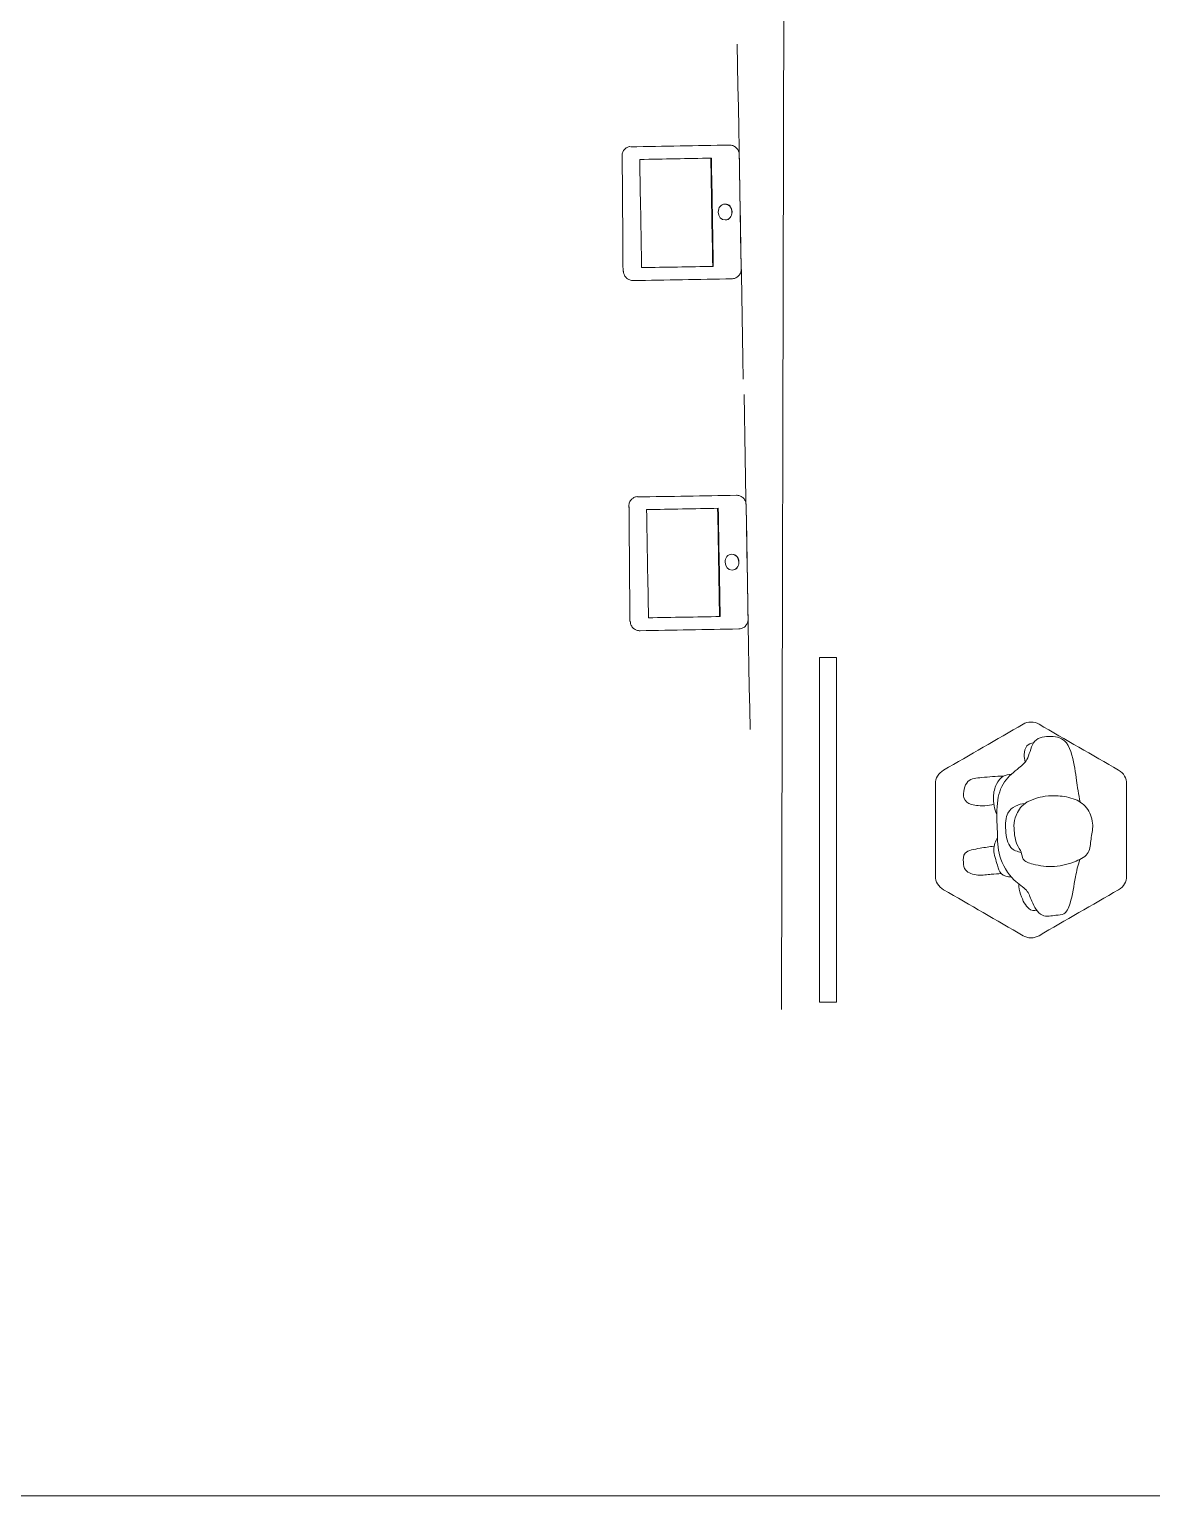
# Model space of a CAD drawing. Header units: centimetres. Extents: x -16.81 to -14.54, y 1.61 to 2.77.
# Drawn here: x -16.5078 to -16.3835, y 2.0135 to 2.176 of the extents above; entities that cross this region are included whole.
import ezdxf

# ---------------------------------------------------------------- set-up
doc = ezdxf.new("R2010")
doc.units = ezdxf.units.CM
doc.header["$MEASUREMENT"] = 0
for name, pattern in [('AI-Linetype-1', [0.352778, 0.176389, -0.176389]), ('AI-Linetype-12', [0.070556, 0.035278, -0.035278]), ('AI-Linetype-14', [0.070556, 0.035278, -0.035278])]:
    doc.linetypes.add(name, pattern=pattern)
doc.layers.get('0').update_dxf_attribs({"lineweight": 0})
for name, color, linetype, lineweight in [('EXP COTA', 7, 'Continuous', 0), ('Planta$Foto', 7, 'Continuous', 0), ('Planta$Gráfica', 7, 'Continuous', 0), ('Planta$iluminación', 7, 'Continuous', 0), ('Predeterminada', 7, 'Continuous', 0)]:
    doc.layers.add(name, color=color, linetype=linetype, lineweight=lineweight)

msp = doc.modelspace()

# ---------------------------------------------------------------- linework, layer by layer
at = {"color": 9, "lineweight": 0, "true_color": 0xbebebe}
for points, knots in [([(-16.39138, 2.09035), (-16.39154, 2.09118), (-16.3917, 2.0921), (-16.39179, 2.09274), (-16.39186, 2.09324), (-16.39189, 2.09356), (-16.39198, 2.09411), (-16.39211, 2.09492), (-16.39236, 2.09623), (-16.39291, 2.09692), (-16.39333, 2.09746), (-16.39394, 2.09761), (-16.3946, 2.09763), (-16.39526, 2.09766), (-16.39597, 2.09755), (-16.39639, 2.09711), (-16.39682, 2.09665), (-16.39693, 2.09583), (-16.39719, 2.09526), (-16.39741, 2.09477), (-16.39775, 2.09448), (-16.39817, 2.09413), (-16.39868, 2.09371), (-16.39931, 2.09322), (-16.39975, 2.0926), (-16.40022, 2.09194), (-16.40046, 2.09113), (-16.40055, 2.09023), (-16.40066, 2.0892), (-16.40058, 2.08805), (-16.40055, 2.08702), (-16.40053, 2.08609), (-16.40054, 2.08527), (-16.40027, 2.08437), (-16.39999, 2.08342), (-16.39938, 2.08238), (-16.39871, 2.08173), (-16.3982, 2.08123), (-16.39765, 2.08095), (-16.39733, 2.08058), (-16.39705, 2.08025), (-16.39695, 2.07985), (-16.39674, 2.07936), (-16.39649, 2.07877), (-16.3961, 2.07807), (-16.39557, 2.07782), (-16.39511, 2.07761), (-16.39455, 2.07775), (-16.39409, 2.07781), (-16.39373, 2.07785), (-16.39343, 2.07783), (-16.39318, 2.07798), (-16.39289, 2.07816), (-16.39266, 2.07858), (-16.39249, 2.07915), (-16.39223, 2.07999), (-16.39207, 2.08115), (-16.3919, 2.08206), (-16.39177, 2.08274), (-16.39164, 2.08328), (-16.39143, 2.08399)], [0, 0, 0, 0, 1, 1, 1, 2, 2, 2, 3, 3, 3, 4, 4, 4, 5, 5, 5, 6, 6, 6, 7, 7, 7, 8, 8, 8, 9, 9, 9, 10, 10, 10, 11, 11, 11, 12, 12, 12, 13, 13, 13, 14, 14, 14, 15, 15, 15, 16, 16, 16, 17, 17, 17, 18, 18, 18, 19, 19, 19, 20, 20, 20, 20]), ([(-16.39654, 2.09692), (-16.39681, 2.09688), (-16.3971, 2.09678), (-16.39729, 2.09657), (-16.39749, 2.09633), (-16.39755, 2.09595), (-16.39757, 2.09562), (-16.39758, 2.09532), (-16.39754, 2.09507), (-16.39746, 2.09481)], [0, 0, 0, 0, 1, 1, 1, 2, 2, 2, 3, 3, 3, 3]), ([(-16.39991, 2.09321), (-16.40069, 2.09326), (-16.40152, 2.09313), (-16.40226, 2.09307), (-16.40288, 2.09302), (-16.40344, 2.09302), (-16.40381, 2.09263), (-16.40421, 2.09222), (-16.4044, 2.09137), (-16.40425, 2.09084), (-16.40413, 2.09043), (-16.40381, 2.09021), (-16.40341, 2.09009), (-16.40295, 2.08995), (-16.40238, 2.08992), (-16.40193, 2.08995), (-16.40156, 2.08997), (-16.40126, 2.09002), (-16.40093, 2.09011)], [0, 0, 0, 0, 1, 1, 1, 2, 2, 2, 3, 3, 3, 4, 4, 4, 5, 5, 5, 6, 6, 6, 6]), ([(-16.399, 2.09343), (-16.39931, 2.09343), (-16.39963, 2.09337), (-16.39991, 2.09321), (-16.40021, 2.09302), (-16.40046, 2.0927), (-16.40064, 2.09234), (-16.40085, 2.09192), (-16.40097, 2.09146), (-16.40099, 2.09092), (-16.40101, 2.0903), (-16.40088, 2.08959), (-16.40061, 2.08899)], [0, 0, 0, 0, 1, 1, 1, 2, 2, 2, 3, 3, 3, 4, 4, 4, 4]), ([(-16.39054, 2.08954), (-16.39088, 2.09004), (-16.39136, 2.09041), (-16.39193, 2.09064), (-16.39253, 2.09089), (-16.39324, 2.091), (-16.39382, 2.09104), (-16.39432, 2.09108), (-16.39473, 2.09107), (-16.39527, 2.09099), (-16.39595, 2.09088), (-16.39686, 2.09064), (-16.39748, 2.09021), (-16.39799, 2.08983), (-16.3983, 2.08932), (-16.39848, 2.08887), (-16.39864, 2.0885), (-16.39871, 2.08818), (-16.39871, 2.08771), (-16.39872, 2.0871), (-16.39861, 2.08624), (-16.39839, 2.08569), (-16.39823, 2.08531), (-16.39801, 2.08508), (-16.39791, 2.0848), (-16.39783, 2.08454), (-16.39783, 2.08424), (-16.39768, 2.08402), (-16.3975, 2.08374), (-16.39708, 2.08359), (-16.39658, 2.08347), (-16.39589, 2.08329), (-16.39506, 2.08317), (-16.39424, 2.08322), (-16.3934, 2.08327), (-16.39256, 2.08351), (-16.39184, 2.08381), (-16.39125, 2.08405), (-16.39074, 2.08433), (-16.39049, 2.08476), (-16.39025, 2.08517), (-16.39025, 2.08573), (-16.39018, 2.08625), (-16.39011, 2.08677), (-16.38998, 2.08726), (-16.38999, 2.08781), (-16.39001, 2.08839), (-16.3902, 2.08903), (-16.39054, 2.08954)], [0, 0, 0, 0, 1, 1, 1, 2, 2, 2, 3, 3, 3, 4, 4, 4, 5, 5, 5, 6, 6, 6, 7, 7, 7, 8, 8, 8, 9, 9, 9, 10, 10, 10, 11, 11, 11, 12, 12, 12, 13, 13, 13, 14, 14, 14, 15, 15, 15, 16, 16, 16, 16]), ([(-16.39748, 2.09021), (-16.39784, 2.09018), (-16.39821, 2.09007), (-16.39854, 2.0899), (-16.39888, 2.08973), (-16.39919, 2.0895), (-16.39938, 2.08914), (-16.39963, 2.08866), (-16.39968, 2.08796), (-16.39963, 2.08724), (-16.39958, 2.0865), (-16.39943, 2.08575), (-16.39906, 2.08533), (-16.39876, 2.08499), (-16.39832, 2.08486), (-16.39791, 2.08478)], [0, 0, 0, 0, 1, 1, 1, 2, 2, 2, 3, 3, 3, 4, 4, 4, 5, 5, 5, 5]), ([(-16.40054, 2.08643), (-16.40077, 2.08602), (-16.40096, 2.08557), (-16.40095, 2.08507), (-16.40095, 2.08451), (-16.40069, 2.08388), (-16.40054, 2.08336), (-16.40042, 2.08297), (-16.40036, 2.08265), (-16.40012, 2.08242), (-16.39986, 2.08219), (-16.3994, 2.08206), (-16.39902, 2.08206)], [0, 0, 0, 0, 1, 1, 1, 2, 2, 2, 3, 3, 3, 4, 4, 4, 4]), ([(-16.40092, 2.08545), (-16.40144, 2.08542), (-16.4019, 2.08533), (-16.40247, 2.08523), (-16.40307, 2.08513), (-16.4038, 2.08502), (-16.40411, 2.08469), (-16.40435, 2.08443), (-16.40434, 2.08404), (-16.40432, 2.08368), (-16.4043, 2.08334), (-16.40427, 2.08303), (-16.40405, 2.08279), (-16.40379, 2.08249), (-16.40324, 2.08231), (-16.40271, 2.08227), (-16.40218, 2.08222), (-16.40167, 2.08231), (-16.40122, 2.08235), (-16.40083, 2.08239), (-16.40048, 2.0824), (-16.40012, 2.08242)], [0, 0, 0, 0, 1, 1, 1, 2, 2, 2, 3, 3, 3, 4, 4, 4, 5, 5, 5, 6, 6, 6, 7, 7, 7, 7]), ([(-16.39818, 2.08128), (-16.39817, 2.08055), (-16.39785, 2.07967), (-16.39757, 2.07919), (-16.3974, 2.07889), (-16.39725, 2.07875), (-16.39706, 2.07855)], [0, 0, 0, 0, 1, 1, 1, 2, 2, 2, 2]), ([(-16.39706, 2.07855), (-16.39705, 2.07855), (-16.39705, 2.07855), (-16.39705, 2.07855), (-16.39684, 2.0783), (-16.39646, 2.07832), (-16.39615, 2.07832)], [0, 0, 0, 0, 1, 1, 1, 2, 2, 2, 2])]:
    msp.add_open_spline(points, degree=3, knots=knots, dxfattribs=at)
at = {"layer": 'EXP COTA', "color": 3, "lineweight": 0, "true_color": 0x00ff00}
msp.add_line((-16.42399, 2.28673), (-16.42445, 2.06737), dxfattribs=at)
at = {"layer": 'EXP COTA', "color": 253, "linetype": 'AI-Linetype-1', "lineweight": 0, "true_color": 0xadadad}
msp.add_line((-16.52387, 2.0135), (-16.35987, 2.0135), dxfattribs=at)
at = {"layer": 'Planta$Foto', "color": 200, "lineweight": 0, "true_color": 0xbf00ff}
msp.add_lwpolyline([(-16.41837, 2.06818), (-16.41837, 2.10638), (-16.42026, 2.10638), (-16.42026, 2.06818)], close=True, dxfattribs=at)
at = {"layer": 'Planta$Gráfica', "color": 1, "lineweight": 0, "true_color": 0xff0000}
for points in [[(-16.39771, 2.09898), (-16.39715, 2.0993), (-16.3965, 2.0993), (-16.39594, 2.09898)], [(-16.40652, 2.09389), (-16.40358, 2.09558), (-16.40064, 2.09728), (-16.39771, 2.09898)], [(-16.39594, 2.09898), (-16.393, 2.09728), (-16.39006, 2.09558), (-16.38712, 2.09389)], [(-16.40741, 2.09235), (-16.40741, 2.093), (-16.40708, 2.09356), (-16.40652, 2.09389)], [(-16.38712, 2.09389), (-16.38656, 2.09356), (-16.38624, 2.093), (-16.38624, 2.09235)], [(-16.40741, 2.08217), (-16.40741, 2.08557), (-16.40741, 2.08896), (-16.40741, 2.09235)], [(-16.38624, 2.09235), (-16.38624, 2.08896), (-16.38624, 2.08557), (-16.38624, 2.08217)], [(-16.40652, 2.08064), (-16.40708, 2.08097), (-16.40741, 2.08153), (-16.40741, 2.08217)], [(-16.38624, 2.08217), (-16.38624, 2.08153), (-16.38656, 2.08097), (-16.38712, 2.08064)], [(-16.39771, 2.07555), (-16.40064, 2.07725), (-16.40358, 2.07895), (-16.40652, 2.08064)], [(-16.38712, 2.08064), (-16.39006, 2.07895), (-16.393, 2.07725), (-16.39594, 2.07555)], [(-16.39594, 2.07555), (-16.3965, 2.07523), (-16.39715, 2.07523), (-16.39771, 2.07555)]]:
    msp.add_open_spline(points, degree=3, dxfattribs=at)
at = {"layer": 'Planta$iluminación', "color": 4, "linetype": 'AI-Linetype-12', "lineweight": 0, "true_color": 0x00ffff}
msp.add_open_spline([(-16.4287, 2.1372), (-16.42892, 2.14957), (-16.42914, 2.16194), (-16.42936, 2.17432)], degree=3, dxfattribs=at)
at = {"layer": 'Planta$iluminación', "color": 4, "linetype": 'AI-Linetype-14', "lineweight": 0, "true_color": 0x00ffff}
msp.add_open_spline([(-16.42794, 2.0984), (-16.42816, 2.11077), (-16.42838, 2.12315), (-16.4286, 2.13552)], degree=3, dxfattribs=at)
at = {"layer": 'Predeterminada', "color": 251, "lineweight": 0, "true_color": 0x696969}
for points in [[(-16.44122, 2.16301), (-16.44131, 2.16299), (-16.4414, 2.16297), (-16.44149, 2.16293), (-16.44157, 2.16289), (-16.44166, 2.16284), (-16.44174, 2.16278), (-16.44181, 2.16271), (-16.44188, 2.16263), (-16.44194, 2.16255), (-16.442, 2.16246), (-16.44204, 2.16237), (-16.44208, 2.16228), (-16.4421, 2.16218), (-16.44212, 2.16208), (-16.44212, 2.16199), (-16.44212, 2.1619), (-16.44211, 2.16181)], [(-16.42914, 2.16211), (-16.42915, 2.1622), (-16.42916, 2.16229), (-16.42918, 2.16238), (-16.42921, 2.16247), (-16.42925, 2.16256), (-16.4293, 2.16265), (-16.42936, 2.16274), (-16.42943, 2.16281), (-16.4295, 2.16289), (-16.42958, 2.16295), (-16.42967, 2.16301), (-16.42976, 2.16305), (-16.42985, 2.16309), (-16.42994, 2.16312), (-16.43004, 2.16314), (-16.43013, 2.16315), (-16.43022, 2.16315)], [(-16.44197, 2.14918), (-16.44196, 2.14909), (-16.44195, 2.149), (-16.44193, 2.14891), (-16.4419, 2.14881), (-16.44186, 2.14872), (-16.44181, 2.14864), (-16.44175, 2.14855), (-16.44168, 2.14847), (-16.44161, 2.1484), (-16.44153, 2.14834), (-16.44144, 2.14828), (-16.44135, 2.14824), (-16.44126, 2.1482), (-16.44117, 2.14817), (-16.44107, 2.14815), (-16.44098, 2.14814), (-16.44089, 2.14814)], [(-16.42996, 2.14833), (-16.42987, 2.14834), (-16.42978, 2.14835), (-16.42968, 2.14837), (-16.42959, 2.14841), (-16.4295, 2.14845), (-16.42941, 2.1485), (-16.42933, 2.14855), (-16.42925, 2.14862), (-16.42918, 2.14869), (-16.42912, 2.14878), (-16.42906, 2.14886), (-16.42901, 2.14895), (-16.42898, 2.14904), (-16.42895, 2.14914), (-16.42893, 2.14923), (-16.42892, 2.14932), (-16.42892, 2.14941)], [(-16.44046, 2.12421), (-16.44055, 2.12419), (-16.44064, 2.12417), (-16.44073, 2.12413), (-16.44081, 2.12409), (-16.4409, 2.12404), (-16.44098, 2.12398), (-16.44105, 2.12391), (-16.44112, 2.12383), (-16.44118, 2.12375), (-16.44124, 2.12366), (-16.44128, 2.12357), (-16.44132, 2.12348), (-16.44134, 2.12338), (-16.44136, 2.12328), (-16.44136, 2.12319), (-16.44136, 2.1231), (-16.44135, 2.12301)], [(-16.42838, 2.12331), (-16.42839, 2.1234), (-16.4284, 2.12349), (-16.42842, 2.12358), (-16.42845, 2.12367), (-16.42849, 2.12377), (-16.42854, 2.12385), (-16.4286, 2.12394), (-16.42867, 2.12402), (-16.42874, 2.12409), (-16.42882, 2.12415), (-16.42891, 2.12421), (-16.429, 2.12425), (-16.42909, 2.12429), (-16.42918, 2.12432), (-16.42928, 2.12434), (-16.42937, 2.12435), (-16.42946, 2.12435)], [(-16.4292, 2.10953), (-16.42911, 2.10954), (-16.42902, 2.10955), (-16.42892, 2.10958), (-16.42883, 2.10961), (-16.42874, 2.10965), (-16.42865, 2.1097), (-16.42857, 2.10975), (-16.42849, 2.10982), (-16.42842, 2.1099), (-16.42836, 2.10998), (-16.4283, 2.11006), (-16.42825, 2.11015), (-16.42822, 2.11024), (-16.42819, 2.11034), (-16.42817, 2.11043), (-16.42816, 2.11052), (-16.42816, 2.11061)], [(-16.44121, 2.11038), (-16.4412, 2.11029), (-16.44119, 2.1102), (-16.44117, 2.11011), (-16.44114, 2.11001), (-16.4411, 2.10992), (-16.44105, 2.10984), (-16.44099, 2.10975), (-16.44092, 2.10967), (-16.44085, 2.1096), (-16.44077, 2.10954), (-16.44068, 2.10948), (-16.44059, 2.10944), (-16.4405, 2.1094), (-16.44041, 2.10937), (-16.44031, 2.10935), (-16.44022, 2.10934), (-16.44013, 2.10934)]]:
    msp.add_lwpolyline(points, dxfattribs=at)
for points in [[(-16.44115, 2.16295), (-16.43751, 2.16302), (-16.43386, 2.16308), (-16.43022, 2.16315)], [(-16.4421, 2.16185), (-16.44207, 2.15761), (-16.44204, 2.15338), (-16.44201, 2.14915)], [(-16.44016, 2.16156), (-16.43751, 2.16161), (-16.43487, 2.16165), (-16.43222, 2.1617)], [(-16.43995, 2.14957), (-16.44002, 2.15357), (-16.44009, 2.15756), (-16.44016, 2.16156)], [(-16.43208, 2.14971), (-16.43215, 2.15371), (-16.43222, 2.1577), (-16.43229, 2.1617)], [(-16.43222, 2.1617), (-16.43215, 2.1577), (-16.43208, 2.15371), (-16.43201, 2.14971)], [(-16.42914, 2.16211), (-16.42907, 2.15788), (-16.42899, 2.15364), (-16.42892, 2.14941)], [(-16.43201, 2.14971), (-16.43465, 2.14966), (-16.4373, 2.14962), (-16.43995, 2.14957)], [(-16.42996, 2.14833), (-16.4336, 2.14827), (-16.43725, 2.1482), (-16.44089, 2.14814)], [(-16.44039, 2.12416), (-16.43675, 2.12422), (-16.4331, 2.12428), (-16.42946, 2.12435)], [(-16.44134, 2.12305), (-16.44131, 2.11881), (-16.44128, 2.11458), (-16.44125, 2.11035)], [(-16.4394, 2.12276), (-16.43675, 2.12281), (-16.43411, 2.12286), (-16.43146, 2.1229)], [(-16.43919, 2.11077), (-16.43926, 2.11477), (-16.43933, 2.11876), (-16.4394, 2.12276)], [(-16.43132, 2.11091), (-16.43139, 2.11491), (-16.43146, 2.1189), (-16.43153, 2.1229)], [(-16.43146, 2.1229), (-16.43139, 2.1189), (-16.43132, 2.11491), (-16.43125, 2.11091)], [(-16.42838, 2.12331), (-16.42831, 2.11908), (-16.42823, 2.11484), (-16.42816, 2.11061)], [(-16.43125, 2.11091), (-16.43389, 2.11086), (-16.43654, 2.11082), (-16.43919, 2.11077)], [(-16.4292, 2.10953), (-16.43284, 2.10947), (-16.43649, 2.10941), (-16.44013, 2.10934)]]:
    msp.add_open_spline(points, degree=3, dxfattribs=at)
for points, knots in [([(-16.43069, 2.15485), (-16.43114, 2.15485), (-16.43145, 2.15521), (-16.43146, 2.15572), (-16.43147, 2.15623), (-16.43116, 2.1566), (-16.43071, 2.15661), (-16.43027, 2.15662), (-16.42994, 2.15626), (-16.42994, 2.15574), (-16.42993, 2.15523), (-16.43024, 2.15486), (-16.43068, 2.15485), (-16.43069, 2.15485), (-16.43069, 2.15485), (-16.43069, 2.15485)], [0, 0, 0, 0, 1, 1, 1, 2, 2, 2, 3, 3, 3, 4, 4, 4, 5, 5, 5, 5]), ([(-16.43069, 2.15485), (-16.43025, 2.15486), (-16.42994, 2.15523), (-16.42995, 2.15574), (-16.42996, 2.15625), (-16.43028, 2.15661), (-16.43072, 2.15661)], [0, 0, 0, 0, 1, 1, 1, 2, 2, 2, 2]), ([(-16.42993, 2.11605), (-16.43038, 2.11605), (-16.43069, 2.11641), (-16.4307, 2.11692), (-16.43071, 2.11743), (-16.4304, 2.1178), (-16.42995, 2.11781), (-16.42951, 2.11782), (-16.42918, 2.11746), (-16.42918, 2.11694), (-16.42917, 2.11643), (-16.42948, 2.11606), (-16.42992, 2.11605), (-16.42993, 2.11605), (-16.42993, 2.11605), (-16.42993, 2.11605)], [0, 0, 0, 0, 1, 1, 1, 2, 2, 2, 3, 3, 3, 4, 4, 4, 5, 5, 5, 5]), ([(-16.42993, 2.11605), (-16.42949, 2.11606), (-16.42918, 2.11643), (-16.42919, 2.11694), (-16.4292, 2.11746), (-16.42952, 2.11781), (-16.42996, 2.11781)], [0, 0, 0, 0, 1, 1, 1, 2, 2, 2, 2])]:
    msp.add_open_spline(points, degree=3, knots=knots, dxfattribs=at)

doc.saveas('drawing.dxf')
